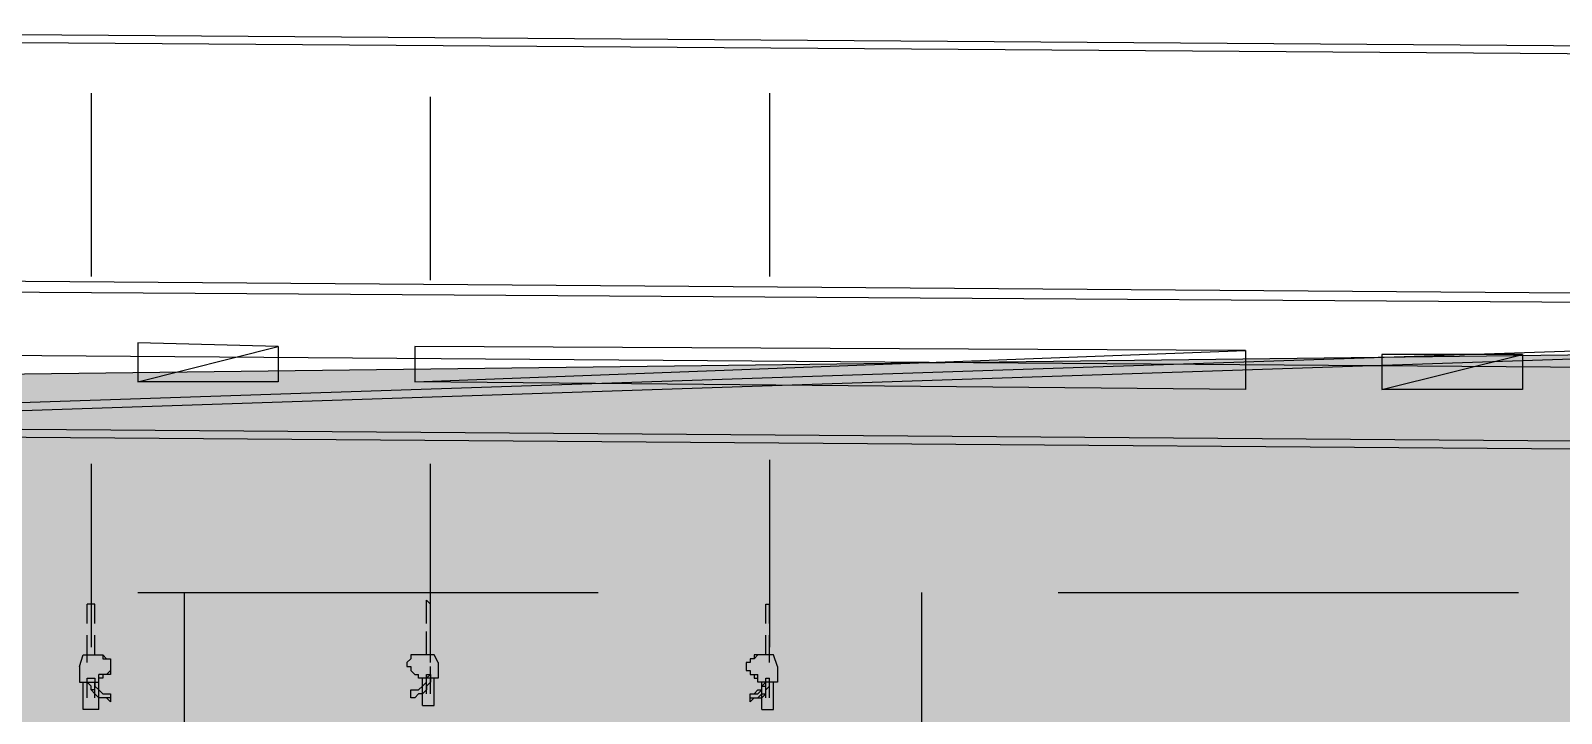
# Model space of a CAD drawing. Header units: metres. Extents: x 1 to 213, y 1 to 147.
# Drawn here: x 53.966 to 58.12, y 141.436 to 143.288 of the extents above; entities that cross this region are included whole.
import ezdxf

# ---------------------------------------------------------------- set-up
doc = ezdxf.new("R2010")
doc.units = ezdxf.units.M
doc.layers.add('00-BASE-ARQUITECTURA', color=8, linetype='Continuous')
doc.layers.add('00-BASE-MAICILLO-EXISTENTE', color=33, linetype='Continuous')

msp = doc.modelspace()

# ---------------------------------------------------------------- hatches: boundary and pattern name
at = {"layer": '00-BASE-MAICILLO-EXISTENTE'}
h = msp.add_hatch(dxfattribs=at)
h.set_pattern_fill('AR-SAND', scale=0.02)
h.paths.add_polyline_path([(52.2111, 142.4781), (53.0489, 142.3458), (60.1927, 142.434), (60.5896, 142.3017), (66.7191, 142.3899), (76.1559, 142.2576), (76.2, 140.2732), (75.9354, 139.8763), (74.2156, 138.8621), (73.4659, 139.6999), (73.1573, 139.7881), (72.6281, 139.6999), (71.217, 138.8621), (70.776, 139.5235), (70.2468, 139.8322), (69.7177, 139.6999), (68.3507, 138.8621), (67.9097, 139.5235), (67.3805, 139.8322), (66.7632, 139.6558), (65.4843, 138.8621), (65.2639, 138.9503), (64.6906, 139.7881), (64.1614, 139.7881), (63.7646, 139.5676), (62.618, 138.8621), (62.2652, 138.4211), (62.3093, 134.8933), (62.7062, 134.3201), (80.301, 134.3201), (82.109, 134.1878), (82.5059, 134.3201), (82.7704, 134.6728), (82.4618, 135.5107), (82.5941, 135.6871), (85.1517, 135.643), (86.0336, 133.4381), (86.5187, 132.7326), (87.577, 130.1749), (98.469, 106.627), (96.7052, 105.7892), (96.3083, 105.7451), (95.9555, 105.4364), (93.3097, 104.2017), (92.9128, 104.5545), (92.7805, 105.0395), (91.9427, 106.2743), (90.7079, 107.6413), (89.0322, 108.9201), (87.4888, 109.6697), (87.7093, 109.7138), (87.9739, 110.0666), (87.9739, 110.4194), (87.6211, 110.8163), (87.092, 110.8163), (86.8274, 110.5958), (86.7392, 110.1548), (86.9597, 109.7579), (86.651, 109.9343), (84.5784, 110.2871), (71.7461, 110.1989), (69.8941, 110.3753), (67.2923, 110.1548), (64.8229, 109.4052), (63.2795, 108.5232), (60.81, 106.0538), (59.7076, 103.9812), (59.2225, 102.526), (59.0021, 101.0267), (59.0021, 98.6895), (58.8698, 98.5131), (52.1229, 98.425), (51.9906, 98.7777), (51.9906, 112.6242), (52.1229, 122.3697), (52.0788, 142.2135), (52.2111, 142.4781)])

# ---------------------------------------------------------------- linework, layer by layer
at = {"layer": '00-BASE-ARQUITECTURA'}
for points in [[(52.4051, 143.2877), (79.0963, 143.0972)], [(52.4157, 143.2665), (79.1069, 143.076)], [(54.1302, 143.1183), (54.1302, 142.6209)], [(55.051, 142.6103), (55.051, 143.1078)], [(55.9717, 143.1183), (55.9717, 142.6209)], [(52.1511, 142.6209), (52.1405, 142.2188), (61.9936, 142.5468), (52.1511, 142.6209)], [(52.1617, 142.5892), (52.1511, 142.1976), (62.0042, 142.5257), (52.1617, 142.5892)], [(52.1405, 142.2188), (61.9936, 142.5468), (61.9936, 142.1447), (52.1405, 142.2188)], [(52.1511, 142.1976), (62.0042, 142.5257), (62.0042, 142.1235), (52.1511, 142.1976)], [(52.1405, 142.4198), (79.3397, 142.2188), (82.9274, 140.4302), (98.4849, 106.6164)], [(54.2572, 142.441), (54.2572, 142.3352), (54.6382, 142.4304), (54.2572, 142.441)], [(54.2572, 142.3352), (54.6382, 142.4304), (54.6382, 142.3352), (54.2572, 142.3352)], [(55.0086, 142.4304), (55.0086, 142.3352), (57.2629, 142.4198), (55.0086, 142.4304)], [(55.0086, 142.3352), (57.2629, 142.4198), (57.2629, 142.314), (55.0086, 142.3352)], [(57.6333, 142.4093), (57.6333, 142.314), (58.0143, 142.4093), (57.6333, 142.4093)], [(57.6333, 142.314), (58.0143, 142.4093), (58.0143, 142.314), (57.6333, 142.314)], [(54.1302, 142.1129), (54.1302, 141.6155)], [(55.051, 141.6155), (55.051, 142.1129)], [(55.9717, 142.1235), (55.9717, 141.6155)], [(54.2572, 141.7637), (55.506, 141.7637)], [(54.3842, 140.8853), (54.3842, 141.7637)], [(55.0404, 141.679), (55.0404, 141.7425), (55.051, 141.7319)], [(56.3844, 140.8853), (56.3844, 141.7637)], [(56.7549, 141.7637), (58.0037, 141.7637)], [(54.1196, 141.679), (54.1196, 141.7319)], [(54.1408, 141.679), (54.1408, 141.7319), (54.1196, 141.7319)], [(54.1196, 141.679), (54.1196, 141.7319)], [(54.1408, 141.679), (54.1408, 141.7319), (54.1196, 141.7319)], [(55.051, 141.679), (55.051, 141.7319)], [(55.9611, 141.679), (55.9611, 141.7319), (55.9717, 141.7319)], [(55.9611, 141.679), (55.9611, 141.7319), (55.9717, 141.7319)], [(55.9717, 141.679), (55.9717, 141.7319)], [(55.9717, 141.679), (55.9717, 141.7319)], [(55.0404, 141.5943), (55.0404, 141.6578)], [(54.1196, 141.5732), (54.1196, 141.5943), (54.1196, 141.6473)], [(54.1196, 141.5732), (54.1196, 141.5943), (54.1196, 141.6473)], [(54.1408, 141.5943), (54.1408, 141.6473)], [(54.1408, 141.5943), (54.1408, 141.6473)], [(55.051, 141.5732), (55.051, 141.5943), (55.051, 141.6473)], [(55.9611, 141.5943), (55.9611, 141.6473)], [(55.9611, 141.5943), (55.9611, 141.6473)], [(55.9717, 141.5732), (55.9717, 141.5943), (55.9717, 141.6473)], [(55.9717, 141.5732), (55.9717, 141.5943), (55.9717, 141.6473)], [(54.0984, 141.5626), (54.109, 141.5943), (54.1514, 141.5943), (54.1619, 141.5943), (54.1619, 141.5838), (54.1725, 141.5838), (54.1831, 141.5838), (54.1831, 141.5732), (54.1831, 141.5626), (54.1831, 141.552), (54.1831, 141.5414), (54.1725, 141.5414), (54.1619, 141.5414), (54.1619, 141.5308), (54.1514, 141.5308)], [(54.0984, 141.5626), (54.109, 141.5943), (54.1514, 141.5943), (54.1619, 141.5943), (54.1725, 141.5838), (54.1831, 141.5838), (54.1831, 141.5732), (54.1831, 141.5626), (54.1831, 141.552), (54.1725, 141.5414), (54.1619, 141.5414), (54.1514, 141.5414)], [(55.0721, 141.5732), (55.0615, 141.5943), (55.0298, 141.5943), (55.0192, 141.5943), (55.0086, 141.5943), (54.998, 141.5943), (54.998, 141.5838), (54.9874, 141.5732), (54.9874, 141.5626), (54.998, 141.5626), (54.998, 141.552), (55.0086, 141.5414), (55.0192, 141.5414)], [(55.0721, 141.5732), (55.0721, 141.5308), (55.0192, 141.5308), (55.0192, 141.5414)], [(55.9929, 141.5626), (55.9823, 141.5943), (55.9505, 141.5943), (55.9399, 141.5943), (55.9294, 141.5838), (55.9188, 141.5838), (55.9188, 141.5732), (55.9082, 141.5732), (55.9082, 141.5626), (55.9082, 141.552), (55.9188, 141.552), (55.9188, 141.5414), (55.9294, 141.5414), (55.9294, 141.5308), (55.9399, 141.5308)], [(55.9929, 141.5626), (55.9823, 141.5943), (55.9505, 141.5943), (55.9399, 141.5943), (55.9294, 141.5943), (55.9294, 141.5838), (55.9188, 141.5838), (55.9188, 141.5732), (55.9082, 141.5732), (55.9082, 141.5626), (55.9082, 141.552), (55.9188, 141.552), (55.9188, 141.5414), (55.9294, 141.5414), (55.9399, 141.5414)], [(54.0984, 141.5626), (54.0984, 141.5203), (54.1514, 141.5203), (54.1514, 141.5308)], [(54.0984, 141.5626), (54.0984, 141.5203), (54.1514, 141.5203), (54.1514, 141.5414)], [(54.1831, 141.4779), (54.1831, 141.4673), (54.1725, 141.4779), (54.1619, 141.4779), (54.1514, 141.4779), (54.1408, 141.4885), (54.1302, 141.4991), (54.1302, 141.5097), (54.1196, 141.5203), (54.1196, 141.5308)], [(54.1196, 141.5308), (54.1408, 141.5308), (54.1408, 141.5203), (54.1408, 141.5097), (54.1514, 141.4991), (54.1619, 141.4885), (54.1725, 141.4885), (54.1831, 141.4885), (54.1831, 141.4673)], [(54.1831, 141.4779), (54.1831, 141.4779), (54.1725, 141.4779), (54.1619, 141.4779), (54.1514, 141.4779), (54.1408, 141.4885), (54.1408, 141.4991), (54.1302, 141.4991), (54.1302, 141.5097), (54.1196, 141.5203), (54.1196, 141.5308)], [(54.1196, 141.5308), (54.1408, 141.5308), (54.1408, 141.5203), (54.1408, 141.5097), (54.1514, 141.4991), (54.1619, 141.4885), (54.1725, 141.4885), (54.1831, 141.4885), (54.1831, 141.4779)], [(54.998, 141.4779), (54.998, 141.4885), (54.998, 141.4991), (55.0086, 141.4991), (55.0192, 141.4991), (55.0298, 141.5097), (55.0404, 141.5203), (55.0404, 141.5308), (55.0404, 141.5414), (55.051, 141.5414), (55.051, 141.5626)], [(55.0404, 141.5308), (55.051, 141.5414), (55.051, 141.5308), (55.051, 141.5203), (55.0404, 141.5097), (55.0404, 141.4991), (55.0298, 141.4885), (55.0192, 141.4885), (55.0086, 141.4779), (54.998, 141.4779)], [(55.0298, 141.4568), (55.0298, 141.5308)], [(55.0298, 141.4568), (55.0615, 141.4568), (55.0615, 141.5308)], [(55.0404, 141.4885), (55.0404, 141.5308)], [(55.051, 141.4885), (55.051, 141.5308)], [(55.9188, 141.4673), (55.9294, 141.4779), (55.9399, 141.4779), (55.9505, 141.4779), (55.9611, 141.4885), (55.9611, 141.4991), (55.9717, 141.5097), (55.9717, 141.5203), (55.9717, 141.5308)], [(55.9188, 141.4673), (55.9188, 141.4885), (55.9294, 141.4885), (55.9399, 141.4885), (55.9505, 141.4991), (55.9505, 141.5097), (55.9611, 141.5097), (55.9611, 141.5203), (55.9611, 141.5308), (55.9717, 141.5308)], [(55.9188, 141.4779), (55.9294, 141.4779), (55.9399, 141.4779), (55.9505, 141.4885), (55.9611, 141.4885), (55.9611, 141.4991), (55.9717, 141.5097), (55.9717, 141.5203), (55.9717, 141.5308)], [(55.9188, 141.4779), (55.9188, 141.4885), (55.9294, 141.4885), (55.9399, 141.4991), (55.9505, 141.4991), (55.9505, 141.5097), (55.9611, 141.5203), (55.9611, 141.5308), (55.9717, 141.5308)], [(55.9929, 141.5626), (55.9929, 141.5203), (55.9399, 141.5203), (55.9399, 141.5308)], [(55.9929, 141.5626), (55.9929, 141.5203), (55.9399, 141.5203), (55.9399, 141.5414)], [(54.1514, 141.4462), (54.109, 141.4462), (54.109, 141.5203)], [(54.109, 141.5203), (54.1514, 141.5203)], [(54.1514, 141.4462), (54.109, 141.4462), (54.109, 141.5203)], [(54.109, 141.5203), (54.1514, 141.5203)], [(54.1196, 141.4779), (54.1196, 141.5203)], [(54.1196, 141.4779), (54.1196, 141.5203)], [(54.1408, 141.4779), (54.1408, 141.5203)], [(54.1408, 141.4779), (54.1408, 141.5203)], [(54.1514, 141.4462), (54.1514, 141.5203)], [(54.1514, 141.4462), (54.1514, 141.5203)], [(55.9505, 141.4462), (55.9505, 141.5203)], [(55.9505, 141.4462), (55.9823, 141.4462), (55.9823, 141.5203)], [(55.9505, 141.4462), (55.9505, 141.5203)], [(55.9505, 141.4462), (55.9823, 141.4462), (55.9823, 141.5203)], [(55.9611, 141.4779), (55.9611, 141.5203)], [(55.9611, 141.4779), (55.9611, 141.5203)], [(55.9717, 141.4779), (55.9717, 141.5203)], [(55.9717, 141.4779), (55.9717, 141.5203)]]:
    msp.add_lwpolyline(points, dxfattribs=at)
at = {"layer": '00-BASE-MAICILLO-EXISTENTE'}
msp.add_lwpolyline([(51.9906, 112.6242), (52.1229, 122.3697), (52.0788, 142.2135), (52.2111, 142.4781), (52.2111, 142.4781), (53.0489, 142.3458), (60.1927, 142.434), (60.5896, 142.3017), (66.7191, 142.3899)], dxfattribs=at)

doc.saveas('drawing.dxf')
